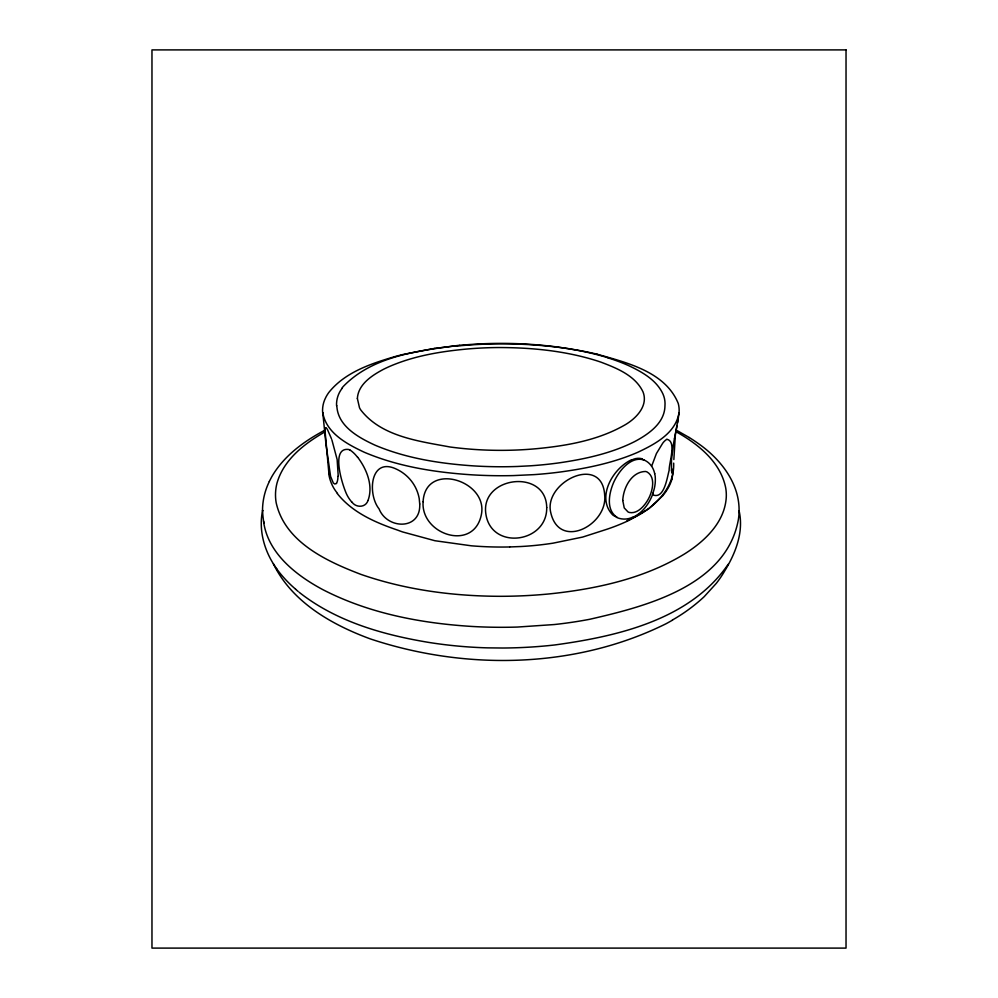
<?xml version="1.0" encoding="UTF-8"?>
<svg xmlns="http://www.w3.org/2000/svg" width="998" height="998" viewBox="0 0 998 998"><rect width="100%" height="100%" fill="white"/><g stroke="black" fill="none" stroke-linecap="round" stroke-linejoin="round"><path stroke-width="1.5" d="M262.549 510.714L262.624 510.34A63.41 63.41 0 0 0 263.285 518.923C266.291 552.106 295.458 574.998 322.766 589.606C368.487 613.221 420.058 623.151 471.056 626.395A517.326 517.326 0 0 0 517.401 627.056L554.214 624.548A439.045 439.045 0 0 0 589.668 619.296C645.818 606.435 726.532 585.888 738.42 519.334A63.223 63.223 0 0 0 739.081 510.714C739.431 482.508 719.82 458.332 697.614 443.062A171.007 171.007 0 0 0 689.319 437.561M324.974 430.225L328.916 473.514M324.974 430.15L325.548 427.618M673.85 459.567L675.372 434.729L678.104 418.362A4.541 4.541 0 0 1 678.366 417.638M673.675 463.122C674.71 490.055 651.183 511.213 627.018 520.632M338.247 476.358L337.137 459.517L331.86 439.794M673.276 468.711L672.739 472.116A2.632 2.632 0 0 1 672.328 473.127M597.128 354.215C626.906 362.711 665.342 371.743 678.241 403.441A25.873 25.873 0 0 1 679.027 412.798L677.605 423.015M679.014 412.798C675.696 433.332 654.626 444.372 637.56 452.393C613.146 462.972 586.836 468.349 560.589 471.967A429.265 429.265 0 0 1 533.955 474.636L513.459 475.584A488.134 488.134 0 0 1 472.428 474.861C435.602 472.466 398.414 466.74 364.258 452.231C347.179 444.197 326.096 433.107 322.766 412.561L326.072 445.245M673.238 445.482L671.479 460.003L671.454 470.632M673.288 445.145L674.423 438.671M674.448 438.559L676.133 430.051L689.319 437.561M262.599 510.477C258.307 530.936 264.707 552.393 276.883 568.997M676.182 429.851L677.081 425.522M671.941 478.479L671.679 479.452M654.676 473.601A21.12 21.12 0 0 0 651.632 466.216L656.422 453.541L662.66 443.287A15.481 15.481 0 0 1 666.764 439.332M653.116 493.087C649.636 502.967 643.086 512.411 633.443 517.051M368.025 500.46C373.464 485.677 366.703 469.172 357.696 457.259M739.081 510.714C743.934 531.897 735.713 552.967 724.773 570.819A104.64 104.64 0 0 1 716.352 583.294L704.164 596.704A170.234 170.234 0 0 1 672.427 620.008M367.988 500.547C365.63 507.807 356.061 507.882 351.995 502.169M269.31 481.423L271.618 477.032A79.291 79.291 0 0 1 272.454 475.572C284.492 455.462 304.165 441.166 324.562 430.363M728.203 564.232C690.292 619.795 617.201 636.425 554.663 644.97A487.373 487.373 0 0 1 502.693 648.014L487.635 647.864A454.327 454.327 0 0 1 428.841 642.425C382.945 634.828 336.064 621.492 299.026 592.176M663.046 495.482L648.875 508.631L629.052 520.345A195.758 195.758 0 0 1 606.884 529.264L582.632 537.074L553.029 543.174A329.789 329.789 0 0 1 520.707 546.53L509.666 546.954M336.139 483.494L334.841 484.042L333.307 482.982L330.588 476.408L326.171 445.707M324.737 432.009C304.402 443.599 283.706 459.604 277.007 483.094A46.594 46.594 0 0 0 276.147 502.618C284.804 542.064 326.82 561.363 360.964 574.399C405.363 589.818 452.568 596.118 499.437 596.305A509.629 509.629 0 0 0 549.811 593.86C596.505 588.957 644.047 578.64 684.566 553.927C704.625 541.34 724.773 522.416 726.27 497.278A43.912 43.912 0 0 0 725.758 488.184C720.731 461.962 697.964 443.861 675.821 431.585M667.051 439.345C676.856 441.453 668.91 463.022 669.147 470.295C666.951 478.416 664.082 499.948 652.517 494.721M631.472 459.804C612.76 468.424 595.906 497.615 612.722 514.943A13.336 13.336 0 0 0 614.631 516.116L617.001 517.301C605.586 509.828 609.092 492.738 613.782 482.146A57.048 57.048 0 0 1 618.885 473.277C624.237 465.48 633.955 456.448 644.197 460.078A16.804 16.804 0 0 1 649.885 464.095A18.039 18.039 0 0 1 651.594 466.241M434.629 348.377L403.142 354.477A292.589 292.589 0 0 0 395.52 356.423C371.368 363.522 345.146 372.054 328.853 392.439A37.625 37.625 0 0 0 326.072 396.855L325.71 397.591A27.807 27.807 0 0 0 322.628 412.573M434.716 348.427L454.988 345.957M459.716 345.221C419.36 350.622 372.953 355.675 343.2 386.538A38.086 38.086 0 0 0 341.89 388.297M641.926 459.105L644.197 460.078M349.999 450.16L349.562 449.911A13.174 13.174 0 0 0 348.726 449.499C329.901 446.805 342.776 486.475 346.905 494.783A32.934 32.934 0 0 0 351.932 502.219M298.028 591.352L295.52 589.207M337.249 493.511C352.194 512.498 375.36 522.565 397.653 530.125A182.484 182.484 0 0 0 402.593 531.934L434.928 540.729L471.355 545.806A366.154 366.154 0 0 0 509.666 546.954M273.402 563.82C291.965 602.118 331.823 624.76 370.308 638.895C465.592 670.644 575.222 668.797 666.015 623.762A211.539 211.539 0 0 0 672.502 620.132M331.436 438.671L327.643 429.963A11.115 11.115 0 0 0 326.309 427.93M654.725 473.588L655.187 476.196A37.675 37.675 0 0 1 652.929 493.024M263.909 523.376L263.659 521.218M336.825 405.612C337.561 426.146 358.569 437.561 374.999 445.158C406.186 458.394 440.13 463.633 473.738 465.904A449.262 449.262 0 0 0 517.5 466.465L529.975 465.829A398.589 398.589 0 0 0 560.327 462.685C585.888 458.868 611.599 453.242 634.815 441.515C648.525 434.18 664.718 423.115 664.955 405.824A23.765 23.765 0 0 0 662.971 394.06C656.484 379.901 641.876 371.842 628.391 365.505A185.965 185.965 0 0 0 607.345 357.683M631.659 460.128A13.772 13.772 0 0 1 641.988 458.743M262.511 510.315A66.192 66.192 0 0 1 269.373 481.46M459.729 345.383A434.417 434.417 0 0 1 557.707 347.055L572.029 349.263A351.857 351.857 0 0 1 597.141 354.203M607.383 357.558A288.31 288.31 0 0 0 572.016 349.337L568.511 348.664A459.479 459.479 0 0 0 455.013 346.244M672.752 473.776A34.032 34.032 0 0 1 671.966 478.341M671.866 479.514A46.232 46.232 0 0 1 662.959 495.407M337.461 493.336A39.433 39.433 0 0 1 328.716 473.539M336.538 405.612A26.385 26.385 0 0 1 342.052 388.422M633.331 516.839A18.862 18.862 0 0 1 616.901 517.55M337.898 476.383A15.307 15.307 0 0 1 336.501 483.543M350.073 450.036A30.801 30.801 0 0 1 357.571 457.358M671.928 472.927A6.1 6.1 0 0 1 671.629 470.644M295.57 589.144A119.598 119.598 0 0 1 276.808 569.047M419.721 503.978C421.031 530.462 387.199 529.576 379.053 508.855C367.102 493.985 370.171 455.861 397.129 469.472A40.594 40.594 0 0 1 402.656 472.728A40.344 40.344 0 0 1 415.393 487.274A40.02 40.02 0 0 1 419.21 498.526L419.721 503.978M622.764 500.485L624.237 507.932L628.054 511.962A6.961 6.961 0 0 0 629.401 512.473C636.574 513.883 642.65 507.757 646.33 502.343A40.02 40.02 0 0 0 649.76 496.181C652.879 488.845 655.287 476.819 647.091 471.967A7.535 7.535 0 0 0 645.506 471.48C631.497 471.73 623.288 487.86 622.764 500.485M357.371 398.476L359.492 407.72A25.399 25.399 0 0 0 360.565 409.679C381.099 436.625 418.985 441.178 450.011 446.992A385.502 385.502 0 0 0 537.835 448.564C567.388 445.657 597.702 440.255 623.887 425.522C635.414 419.197 648.688 406.198 642.999 391.852C635.252 375.56 616.976 368.25 601.108 362.212A189.757 189.757 0 0 0 597.902 361.126C565.779 350.834 531.797 347.529 498.189 347.541A395.27 395.27 0 0 0 467.027 349.013C442.501 351.296 417.788 355.213 394.771 364.307A133.844 133.844 0 0 0 383.631 369.235C372.192 375.298 358.232 384.143 357.371 398.476M423.102 501.67C420.595 534.641 473.813 552.193 481.373 514.606C488.346 480.375 425.323 461.001 423.102 501.67M604.676 495.133C607.907 524.873 559.317 550.659 550.734 512.535C543.361 481.947 602.231 453.504 604.676 495.133M546.717 507.545C547.391 543.137 491.028 550.759 485.839 513.82C480.275 476.208 546.18 468.149 546.717 507.545M846.03 49.9L151.97 49.9L151.97 948.1L846.03 948.1L846.03 49.9"/></g></svg>
